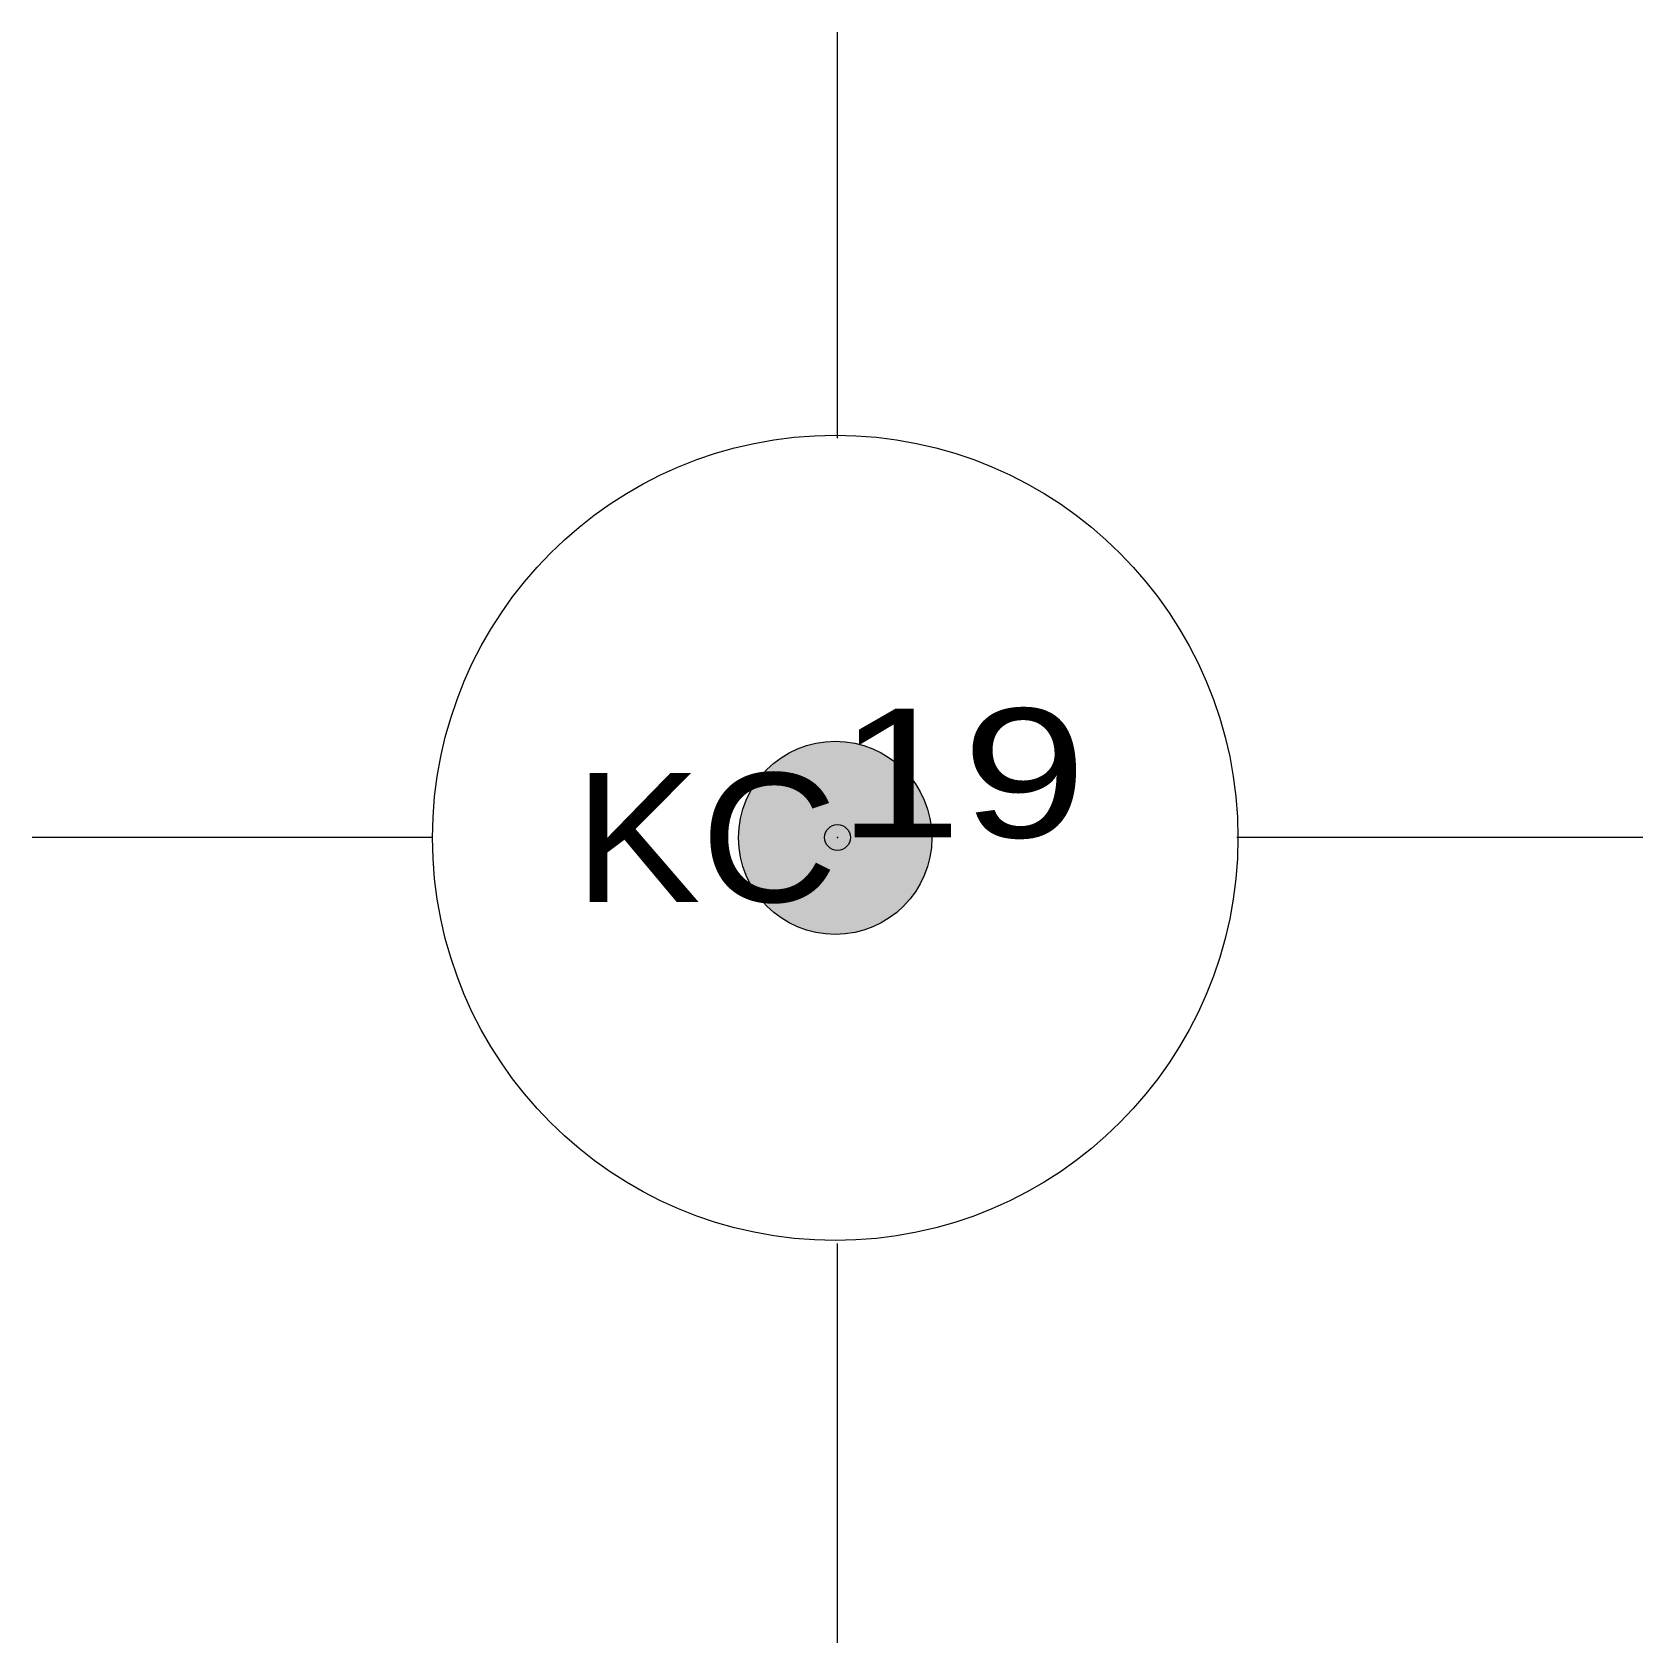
# Model space of a CAD drawing. Header units: metres. Extents: x 549102 to 549138, y 1838144 to 1838290.
# Drawn here: x 549135.43 to 549137.93, y 1838287.61 to 1838290.11 of the extents above.
import ezdxf
from ezdxf.enums import TextEntityAlignment as Align

# ---------------------------------------------------------------- set-up
doc = ezdxf.new("R2010")
doc.units = ezdxf.units.M
doc.header["$LTSCALE"] = 0.08
doc.header["$PDMODE"] = 32
doc.header["$PDSIZE"] = 0.04
doc.layers.add('12', color=7, linetype='Continuous')
doc.layers.add('9', color=7, linetype='Continuous')
doc.layers.add('7', color=7, linetype='Continuous', lineweight=13)

msp = doc.modelspace()

# ---------------------------------------------------------------- hatches: boundary and pattern name
at = {"layer": '7'}
msp.add_hatch(color=256, dxfattribs=at).paths.add_polyline_path([(549136.67647, 1838288.70952, 1), (549136.67647, 1838289.00952, 1)])

# ---------------------------------------------------------------- linework, layer by layer
for p, q in [((549136.68, 1838289.48), (549136.68, 1838290.11)), ((549136.05, 1838288.86), (549135.43, 1838288.86)), ((549137.93, 1838288.86), (549137.3, 1838288.86)), ((549136.68, 1838287.61), (549136.68, 1838288.23))]:
    msp.add_line(p, q, dxfattribs=at)
for radius in [0.625, 0.15]:
    msp.add_circle((549136.67647, 1838288.85952), radius, dxfattribs=at)
msp.add_point((549136.68, 1838288.86), dxfattribs=at)

# ---------------------------------------------------------------- texts
at = {"layer": '12', "width": 1.3}
msp.add_text('19', height=0.2, dxfattribs=at).set_placement((549136.68, 1838288.86))
at = {"layer": '7', "width": 1.3}
msp.add_text('19', height=0.2, dxfattribs=at).set_placement((549136.68, 1838288.86))
at = {"layer": '9', "width": 1.1}
msp.add_text('KC', height=0.2, dxfattribs=at).set_placement((549136.68, 1838288.76), align=Align.RIGHT)

doc.saveas('drawing.dxf')
